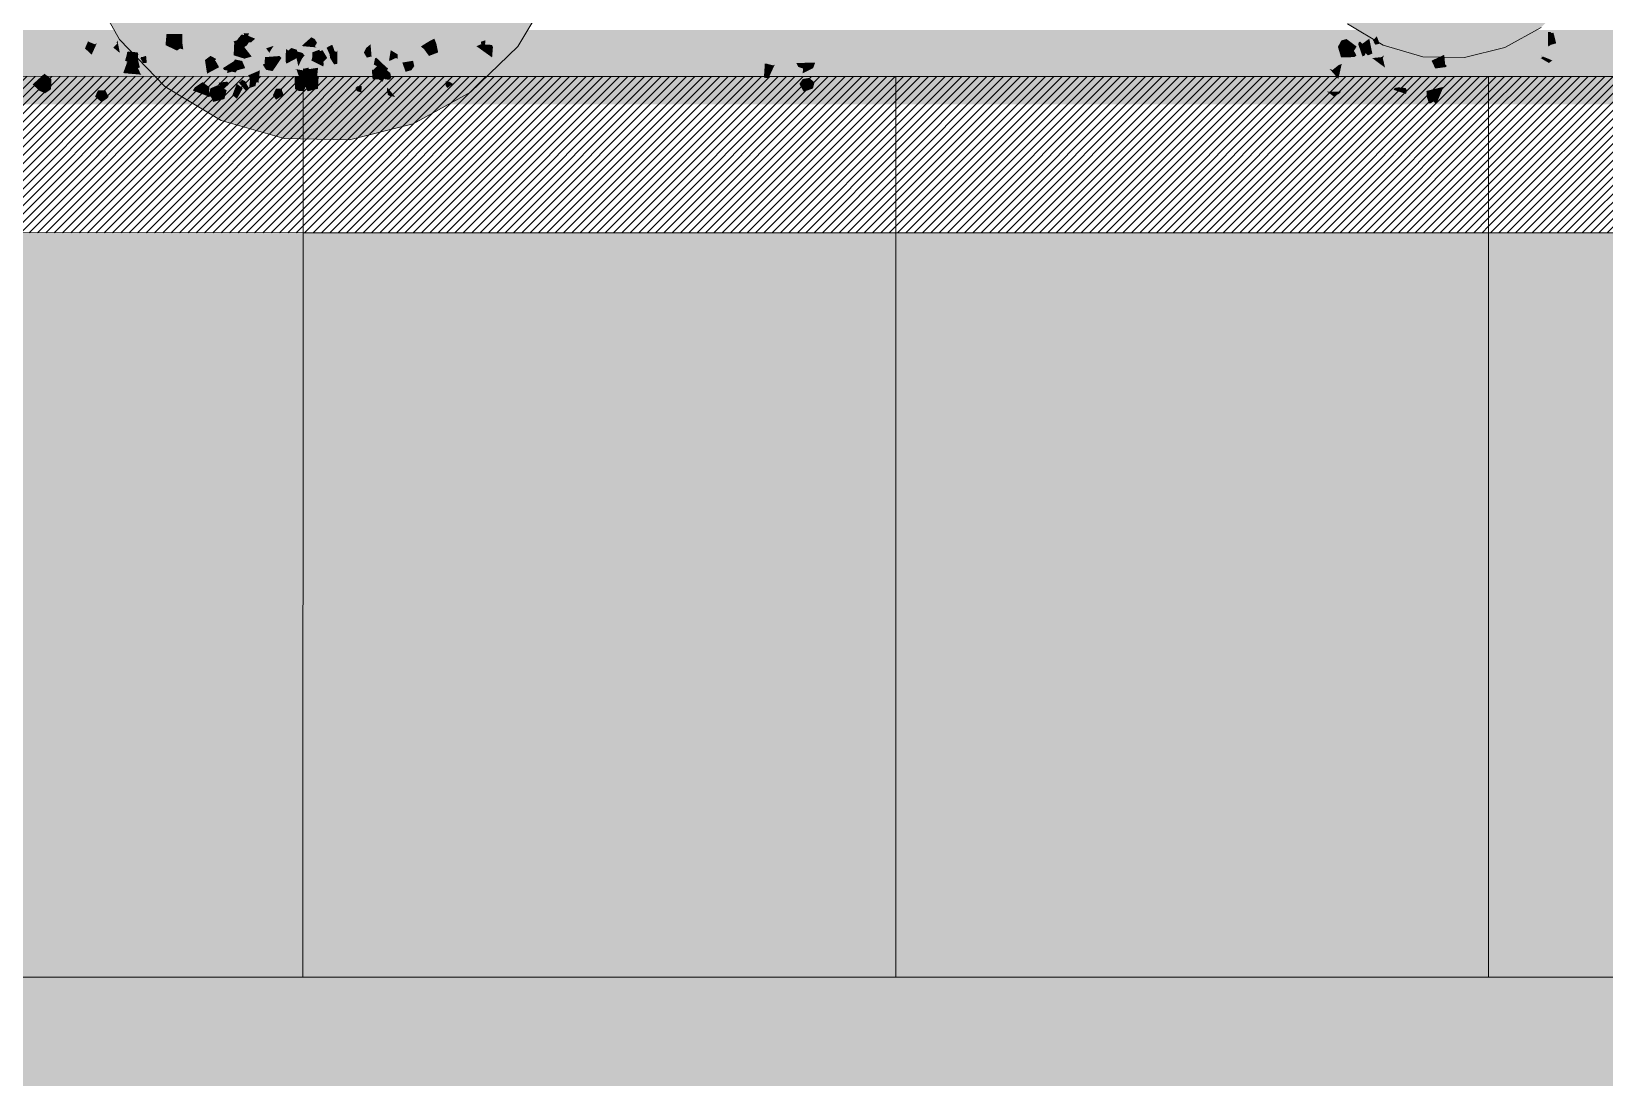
# Model space of a CAD drawing. Header units: millimetres. Extents: x -146962 to 322503, y -183624 to 284367.
# Drawn here: x 84179 to 101095, y 18140 to 29381 of the extents above; entities that cross this region are included whole.
import ezdxf

# ---------------------------------------------------------------- set-up
doc = ezdxf.new("R2010")
doc.units = ezdxf.units.MM
doc.layers.add('30_敷地・外構', color=8, linetype='Continuous', lineweight=9)

msp = doc.modelspace()

# ---------------------------------------------------------------- hatches: boundary and pattern name
at = {"layer": '30_敷地・外構', "true_color": 0xcfe0b8}
for points in [[(86305, 33413), (86989, 33583), (87694, 33571), (88371, 33377), (88975, 33014), (89465, 32507), (89807, 31890), (89977, 31206), (89965, 30502), (89771, 29824), (89408, 29220), (88901, 28730), (88284, 28389), (87600, 28218), (86895, 28230), (86218, 28425), (85614, 28788), (85124, 29295), (84782, 29911), (84612, 30595), (84624, 31300), (84818, 31977), (85182, 32581), (85689, 33071)], [(98768, 32391), (99201, 32499), (99647, 32491), (100076, 32368), (100459, 32138), (100769, 31817), (100986, 31427), (101094, 30994), (101086, 30547), (100963, 30118), (100733, 29735), (100412, 29425), (100021, 29209), (99588, 29101), (99142, 29109), (98713, 29232), (98330, 29462), (98020, 29783), (97804, 30173), (97696, 30606), (97703, 31053), (97826, 31482), (98056, 31864), (98377, 32175)]]:
    msp.add_hatch(color=8, dxfattribs=at).paths.add_polyline_path(points)
at = {"layer": '30_敷地・外構', "true_color": 0xdccfb6}
msp.add_hatch(color=8, dxfattribs=at).paths.add_polyline_path([(118594, 29396), (118594, 28596), (67603, 28599), (67603, 29399)])
at = {"layer": '30_敷地・外構', "true_color": 0xb9cf98}
for points in [[(84806, 29265), (84862, 29243), (84882, 29255), (84826, 29132), (84754, 29198), (84787, 29275)], [(84982, 29286), (84953, 29324), (84992, 29378), (85091, 29378), (85195, 29217), (84985, 29264)], [(85101, 29252), (85093, 29259), (85103, 29285), (85129, 29150), (85059, 29207)], [(85196, 29327), (85256, 29378), (85370, 29378), (85401, 29332), (85411, 29313), (85343, 29228), (85201, 29313)], [(85311, 29274), (85509, 29184), (85478, 29150), (85409, 29006), (85338, 29026), (85311, 29035), (85238, 29095), (85296, 29285)], [(85527, 29310), (85723, 29343), (85720, 29313), (85738, 29329), (85754, 29272), (85759, 29171), (85524, 29259)], [(85631, 29355), (85802, 29353), (85802, 29253), (85811, 29188), (85777, 29197), (85743, 29176), (85620, 29234)], [(86360, 29257), (86351, 29274), (86406, 29291), (86547, 29111), (86468, 29089), (86353, 29125), (86359, 29254)], [(86384, 29278), (86399, 29302), (86437, 29348), (86464, 29343), (86515, 29262), (86498, 29235), (86461, 29209)], [(86606, 29343), (86605, 29307), (86676, 29223), (86666, 29219), (86557, 29107), (86448, 29193), (86462, 29309), (86555, 29353)], [(86465, 29363), (86500, 29360), (86515, 29366), (86496, 29224), (86461, 29358)], [(86544, 29266), (86467, 29260), (86476, 29348), (86585, 29303), (86568, 29289)], [(86611, 29224), (86661, 29208), (86661, 29208), (86655, 29212), (86859, 29270), (86899, 29127), (86594, 29164)], [(87109, 29248), (87188, 29318), (87226, 29298), (87249, 29259), (87226, 29221), (87246, 29209), (87086, 29224)], [(87746, 29366), (87761, 29373), (87941, 29341), (87908, 29184), (87838, 29146), (87774, 29177), (87697, 29191)], [(88402, 29188), (88367, 29220), (88446, 29270), (88511, 29304), (88533, 29249), (88552, 29156), (88454, 29118)], [(88963, 29261), (88928, 29271), (88948, 29361), (88986, 29374), (89135, 29354), (89168, 29271), (89139, 29192), (89006, 29147)], [(89013, 29271), (89061, 29287), (89056, 29241), (89131, 29236), (89141, 29212), (89132, 29102), (88963, 29223), (89015, 29244)], [(91621, 29101), (91653, 29176), (91647, 29293), (91790, 29353), (91931, 29173)], [(98320, 29300), (98429, 29219), (98400, 29173), (98427, 29123), (98403, 29105), (98261, 29104), (98228, 29216), (98265, 29284)], [(98490, 29167), (98485, 29193), (98448, 29232), (98482, 29243), (98565, 29303), (98598, 29143), (98551, 29124), (98506, 29165)], [(98466, 29273), (98490, 29250), (98545, 29228), (98550, 29212), (98515, 29122), (98492, 29113), (98448, 29239), (98450, 29263)], [(98620, 29271), (98603, 29281), (98646, 29330), (98676, 29250), (98631, 29238), (98612, 29268)], [(98780, 29336), (98859, 29362), (98982, 29271), (98829, 29162), (98791, 29219), (98746, 29245), (98759, 29304), (98769, 29313)], [(100510, 29377), (100529, 29363), (100545, 29370), (100575, 29253), (100516, 29237), (100489, 29217), (100486, 29377)], [(85217, 29166), (85319, 29156), (85327, 29138), (85316, 29026), (85269, 29033), (85185, 29066), (85202, 29125), (85208, 29157)], [(85252, 29124), (85316, 29114), (85344, 28993), (85304, 28985), (85195, 29045), (85207, 29046)], [(85378, 29043), (85350, 29093), (85359, 29107), (85375, 29107), (85411, 29120), (85418, 29048), (85409, 29040), (85408, 29041)], [(86032, 29194), (86110, 29257), (86256, 29245), (86170, 29027), (86109, 29037), (86048, 29091), (86007, 29138)], [(86104, 29119), (86164, 29086), (86152, 29066), (86159, 29063), (86191, 29007), (86195, 28996), (86067, 28928), (86044, 29074)], [(86574, 29160), (86770, 28914), (86718, 28888), (86707, 28890), (86558, 28901), (86504, 28962), (86511, 29038), (86532, 29066)], [(86690, 29105), (86846, 29117), (86867, 29096), (86772, 28955), (86701, 28969), (86666, 29025), (86685, 29033)], [(86734, 29150), (86731, 29161), (86702, 29199), (86782, 29226)], [(86974, 29203), (87032, 29185), (87054, 29106), (86920, 29035), (86912, 29060), (86915, 29196), (86938, 29175)], [(87010, 29173), (87094, 29150), (87116, 29121), (87089, 29093), (87049, 29007)], [(87199, 29157), (87275, 29185), (87322, 29038), (87317, 29004), (87189, 29069), (87198, 29104)], [(87212, 29074), (87227, 29100), (87219, 29137), (87232, 29149), (87309, 29180), (87358, 29097), (87295, 29032)], [(87406, 29235), (87415, 29235), (87469, 29084), (87420, 29070), (87412, 29077), (87352, 29207)], [(87426, 29166), (87441, 29167), (87463, 29162), (87469, 29187), (87468, 29034), (87433, 29027), (87388, 29099), (87386, 29140)], [(87790, 29214), (87825, 29243), (87836, 29112), (87785, 29100), (87753, 29155), (87776, 29201)], [(87970, 28969), (87860, 29025), (87873, 29091), (87886, 29100), (88002, 28990)], [(88042, 29180), (88116, 29135), (88115, 29088), (88098, 29096), (88035, 29067), (88024, 29069)], [(88652, 29003), (88555, 29173), (88738, 29235), (88750, 29153), (88757, 29026), (88710, 29002)], [(98695, 29105), (98724, 29123), (98710, 29096), (98735, 28992), (98596, 29095)], [(98755, 29100), (98911, 29139), (98929, 28940), (98921, 28946), (98943, 28897), (98741, 28987)], [(98826, 29180), (98963, 29206), (99036, 29142), (98907, 28973), (98872, 28963), (98797, 29059), (98791, 29128)], [(98877, 29103), (99043, 29003), (99034, 28922), (98938, 28904), (98846, 28847), (98860, 29118)], [(99234, 29067), (99369, 29129), (99373, 29113), (99380, 29030), (99398, 29010), (99388, 28998), (99275, 28983)], [(100409, 29121), (100534, 29070), (100497, 29042), (100409, 29094), (100430, 29109)], [(85165, 28934), (85214, 29067), (85252, 29050), (85277, 29092), (85351, 28927), (85365, 28916)], [(85241, 29010), (85284, 28977), (85239, 28922), (85212, 28943), (85211, 29006)], [(86374, 28940), (86248, 28969), (86239, 28988), (86379, 29076), (86396, 28974)], [(86281, 28934), (86290, 28971), (86368, 29080), (86444, 29064), (86477, 28987)], [(86609, 28952), (86635, 28965), (86620, 28832), (86574, 28838), (86534, 28870), (86507, 28908)], [(86545, 28921), (86564, 28970), (86586, 28944), (86724, 28980), (86688, 28703), (86579, 28726)], [(87042, 28963), (87059, 29028), (87274, 28863), (87240, 28809), (87122, 28784), (87057, 28800), (86998, 28947), (86997, 28977)], [(87012, 28978), (87131, 28958), (87111, 28946), (87092, 28917), (87094, 28899), (87054, 28901), (87030, 28968)], [(87111, 28982), (87159, 28992), (87176, 28834), (87136, 28828), (87062, 28825), (87103, 28987)], [(87120, 28970), (87261, 28991), (87243, 28838), (87237, 28819), (87113, 28907)], [(87854, 28966), (87911, 29023), (88013, 28988), (87955, 28841), (87914, 28865), (87847, 28868), (87839, 28971)], [(87982, 28868), (87875, 28949), (87946, 29005), (88037, 28936), (88048, 28881), (88028, 28861)], [(88264, 28964), (88201, 28948), (88167, 29047), (88282, 29066), (88295, 29009)], [(88480, 29010), (88536, 28931), (88476, 28709), (88416, 28721), (88288, 28757)], [(91653, 28941), (91679, 28929), (91831, 28943), (91902, 28827), (91874, 28733), (91659, 28799), (91689, 28905)], [(92157, 29016), (92173, 29027), (92106, 28882), (92055, 28883), (92065, 29036), (92083, 29035)], [(92584, 28987), (92471, 28931), (92477, 28982), (92426, 28999), (92403, 29043), (92606, 29045)], [(92465, 28881), (92481, 28937), (92532, 28987), (92650, 28880), (92628, 28859), (92583, 28770), (92457, 28821)], [(98170, 28967), (98232, 29017), (98269, 29033), (98233, 28871), (98137, 28980)], [(98390, 28978), (98578, 29065), (98520, 28779), (98497, 28763), (98378, 28930)], [(98566, 28973), (98635, 28979), (98638, 28995), (98774, 28933), (98748, 28872), (98702, 28810), (98686, 28752), (98540, 28920)], [(99293, 29061), (99343, 29024), (99455, 28866), (99447, 28833), (99376, 28801), (99151, 28888), (99160, 28916), (99195, 28921)], [(84318, 28927), (84392, 28870), (84390, 28761), (84325, 28716), (84313, 28723), (84261, 28745), (84191, 28812)], [(86086, 28681), (85911, 28748), (85915, 28750), (85937, 28782), (86020, 28837), (86091, 28782)], [(86076, 28677), (86104, 28770), (86182, 28803), (86277, 28750), (86253, 28655), (86132, 28624), (86108, 28682)], [(86203, 28757), (86193, 28830), (86283, 28842), (86305, 28820), (86290, 28800), (86217, 28757)], [(86386, 28819), (86451, 28771), (86388, 28657), (86353, 28686), (86334, 28683)], [(86445, 28863), (86479, 28844), (86488, 28825), (86519, 28768), (86483, 28743), (86487, 28738), (86409, 28830)], [(86519, 28773), (86533, 28896), (86533, 28921), (86583, 28922), (86583, 28900), (86608, 28880), (86587, 28794)], [(86808, 28767), (86870, 28768), (86872, 28749), (86892, 28693), (86859, 28678), (86809, 28648), (86775, 28695)], [(87097, 28907), (87141, 28918), (87153, 28854), (87108, 28741), (87055, 28741), (87014, 28761), (87007, 28901)], [(87100, 28849), (87116, 28882), (87202, 28921), (87266, 28900), (87264, 28823), (87259, 28765), (87148, 28737)], [(87639, 28731), (87699, 28843), (87849, 28815), (87859, 28698), (87842, 28656), (87821, 28619), (87785, 28635), (87779, 28626)], [(87643, 28887), (87690, 28883), (87822, 28925), (87904, 28852), (87756, 28666)], [(87663, 28774), (87681, 28792), (87731, 28797), (87726, 28739), (87735, 28724), (87680, 28739), (87667, 28759)], [(88046, 28821), (88080, 28789), (88158, 28734), (88128, 28710), (88147, 28668), (88111, 28608), (88014, 28608), (87948, 28643)], [(88001, 28748), (88001, 28752), (88005, 28780), (88091, 28676), (88058, 28684), (88049, 28682), (88012, 28698)], [(88247, 28829), (88301, 28759), (88317, 28729), (88304, 28702), (88309, 28615), (88232, 28630), (88124, 28691), (88131, 28762)], [(88631, 28736), (88601, 28745), (88767, 28878), (88777, 28858), (88817, 28648), (88683, 28624), (88651, 28726), (88609, 28719)], [(88631, 28824), (88634, 28844), (88671, 28843), (88710, 28817), (88651, 28773), (88634, 28796)], [(88999, 28848), (89003, 28823), (89076, 28840), (89117, 28756), (89113, 28690), (89050, 28623), (88946, 28657), (88908, 28707)], [(92479, 28740), (92437, 28818), (92472, 28870), (92542, 28882), (92599, 28834), (92583, 28769), (92487, 28734)], [(98444, 28835), (98520, 28852), (98598, 28722), (98570, 28691), (98554, 28645), (98350, 28707), (98326, 28781), (98395, 28822)], [(98835, 28769), (98848, 28777), (98885, 28780), (98956, 28773), (98971, 28744), (98960, 28709), (98825, 28755)], [(99222, 28608), (99206, 28608), (99184, 28679), (99180, 28742), (99364, 28786), (99288, 28608), (99275, 28608), (99257, 28629)], [(84893, 28748), (84973, 28749), (85009, 28678), (84987, 28656), (84984, 28656), (84933, 28622), (84862, 28680)], [(98183, 28683), (98135, 28718), (98108, 28734), (98263, 28733), (98236, 28709)]]:
    msp.add_hatch(color=8, dxfattribs=at).paths.add_polyline_path(points)
at = {"layer": '30_敷地・外構', "true_color": 0xbdb6aa}
h = msp.add_hatch(dxfattribs=at)
h.set_pattern_fill('ANSI31', scale=20)
h.paths.add_polyline_path([(87099, 27218), (80724, 27219), (80724, 28599), (80724, 28899), (87099, 28898), (87099, 28598)])
h = msp.add_hatch(dxfattribs=at)
h.set_pattern_fill('ANSI31', scale=20)
h.paths.add_polyline_path([(87099, 27218), (87099, 28898), (93473, 28898), (93473, 27218)])
h = msp.add_hatch(dxfattribs=at)
h.set_pattern_fill('ANSI31', scale=20)
h.paths.add_polyline_path([(93473, 27218), (93473, 28598), (93473, 28898), (99848, 28897), (99848, 27217)])
h = msp.add_hatch(dxfattribs=at)
h.set_pattern_fill('ANSI31', scale=20)
h.paths.add_polyline_path([(106223, 28897), (106223, 27217), (99848, 27217), (99848, 28597), (99848, 28897)])
at = {"layer": '30_敷地・外構', "true_color": 0xdde8d0}
for points in [[(80724, 27219), (87099, 27218), (87098, 19218), (80724, 19219)], [(87099, 27218), (93473, 27218), (93473, 19218), (87098, 19218)], [(93473, 27218), (99848, 27217), (99847, 19217), (93473, 19218)], [(99848, 27217), (106223, 27217), (106222, 19217), (99847, 19217)]]:
    msp.add_hatch(color=8, dxfattribs=at).paths.add_polyline_path(points)
at = {"layer": '30_敷地・外構', "true_color": 0xcfe3ef}
msp.add_hatch(color=8, dxfattribs=at).paths.add_polyline_path([(163594, 19214), (163593, 1214), (10601, 1223), (10602, 19223)])
msp.add_hatch(color=8, dxfattribs=at).paths.add_polyline_path([(163594, 19214), (163593, 1214), (10601, 1223), (10602, 19223)])

# ---------------------------------------------------------------- linework, layer by layer
at = {"layer": '30_敷地・外構'}
for points in [[(89771, 29824), (89408, 29220), (88901, 28730), (88284, 28389), (87600, 28218), (86895, 28230), (86218, 28425), (85614, 28788), (85124, 29295), (84782, 29911)], [(100412, 29425), (100021, 29209), (99588, 29101), (99142, 29109), (98713, 29232), (98330, 29462)], [(87099, 27218), (80724, 27219), (80724, 28599), (80724, 28899), (87099, 28898), (87099, 28598), (87099, 27218)], [(87099, 27218), (87099, 28898), (93473, 28898), (93473, 27218), (87099, 27218)], [(93473, 27218), (93473, 28598), (93473, 28898), (99848, 28897), (99848, 27217), (93473, 27218)], [(106223, 28897), (106223, 27217), (99848, 27217), (99848, 28597), (99848, 28897), (106223, 28897)], [(80724, 27219), (87099, 27218), (87098, 19218), (80724, 19219), (80724, 27219)], [(87099, 27218), (93473, 27218), (93473, 19218), (87098, 19218), (87099, 27218)], [(93473, 27218), (99848, 27217), (99847, 19217), (93473, 19218), (93473, 27218)], [(99848, 27217), (106223, 27217), (106222, 19217), (99847, 19217), (99848, 27217)], [(163594, 19214), (163593, 1214), (10601, 1223), (10602, 19223), (163594, 19214)], [(163594, 19214), (163593, 1214), (10601, 1223), (10602, 19223), (163594, 19214)]]:
    msp.add_lwpolyline(points, dxfattribs=at)

doc.saveas('drawing.dxf')
